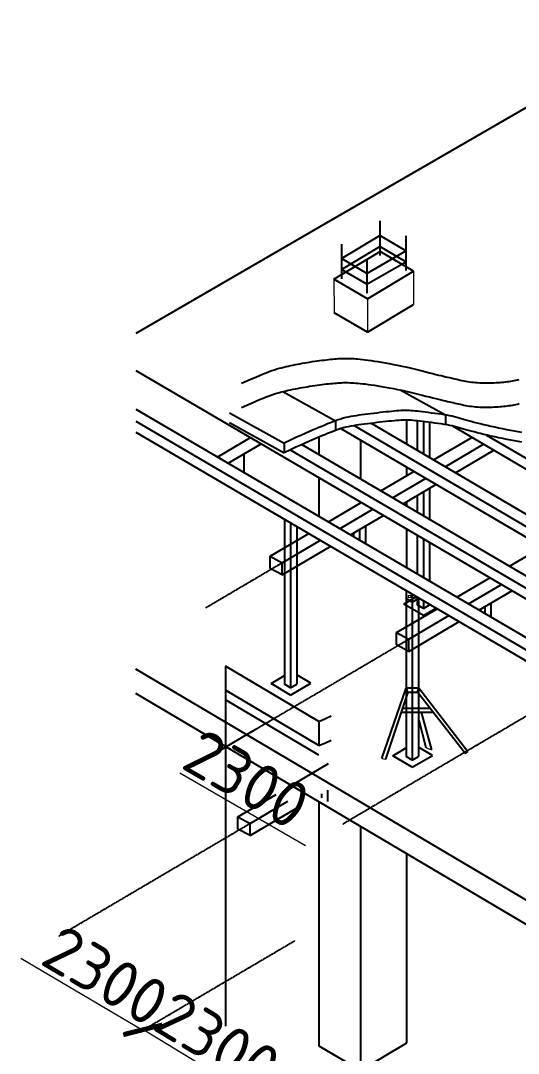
# Model space of a CAD drawing. Header units: millimetres. Extents: x 5763 to 12018931, y 39842 to 3600577.
# Drawn here: x 487662 to 495618, y 143728 to 160259 of the extents above; entities that cross this region are included whole.
import ezdxf

# ---------------------------------------------------------------- set-up
doc = ezdxf.new("R2010")
doc.units = ezdxf.units.MM
doc.linetypes.add('DASHED2', pattern=[9.525, 6.35, -3.175])
doc.layers.add('jiu', color=7, linetype='Continuous', lineweight=25)
doc.layers.add('тонкая', color=7, linetype='Continuous', lineweight=20)
doc.layers.add('LINES', color=7, linetype='Continuous')
doc.styles.add('ISOCPEUR', font='isocpeur.ttf')

# ---------------------------------------------------------------- blocks, each defined once
blk = doc.blocks.new('_ArchTick')
at = {"color": 0, "linetype": 'ByBlock', "const_width": 0.15}
blk.add_lwpolyline([(-0.5, -0.5), (0.5, 0.5)], dxfattribs=at)

msp = doc.modelspace()

# ---------------------------------------------------------------- linework, layer by layer
at = {"layer": 'jiu', "color": 7, "lineweight": 25}
for p, q in [((493436.75791, 148450.1344), (493826.77199, 149575.94823)), ((493500.35173, 148439.16734), (493854.94279, 149510.34616)), ((494025.50044, 149572.99205), (493826.77199, 149575.94823)), ((493854.94279, 149510.34616), (494006.62626, 149510.34616)), ((494772.2044, 148523.80805), (494006.62626, 149510.34616)), ((494813.23476, 148555.47161), (494025.72216, 149575.94823)), ((493748.50746, 149188.81726), (494256.1407, 149188.81726)), ((493770.22363, 149254.41932), (494205.23186, 149254.41932)), ((494062.54124, 149188.81726), (494232.78086, 148587.70961)), ((494025.72216, 149059.37315), (494141.38364, 148624.63059))]:
    msp.add_line(p, q, dxfattribs=at)
for centre, radius, start, end in [((493925.46485, 149574.94841), 95.63896, 179.40101034, 222.491467364), ((493867.94221, 149586.29558), 158.11888, 331.292971867, 356.24786649)]:
    msp.add_arc(centre, radius, start, end, dxfattribs=at)
at = {"layer": 'LINES'}
for p, q in [((502780.67853, 162947.33516), (492544.75653, 157015.29197)), ((493402.63114, 157055.43958), (493402.63114, 156501.72211)), ((492544.75653, 157015.29197), (489504.02813, 155253.09291)), ((492789.59976, 156449.98255), (493402.63114, 156819.07428)), ((493821.34256, 156574.79613), (493402.63114, 156819.07428)), ((493821.34256, 156811.83543), (493821.34256, 156258.11796)), ((492670.79773, 156119.25233), (493407.27284, 156562.66661)), ((492789.59976, 156681.92682), (492789.59976, 156128.20935)), ((492789.59976, 156275.95911), (493402.63114, 156645.05084)), ((493197.1082, 156212.24027), (493821.34256, 156574.79613)), ((493821.34256, 156400.7727), (493402.63114, 156645.05084)), ((493943.30809, 156249.94121), (493407.27284, 156562.66661)), ((493197.1082, 156212.24027), (492789.59976, 156449.98255)), ((493197.1082, 156448.25719), (493197.1082, 155894.53972)), ((493197.1082, 156038.21684), (493821.34256, 156400.7727)), ((493197.1082, 156038.21684), (492789.59976, 156275.95911)), ((493206.83299, 155806.52692), (493943.30809, 156249.94121)), ((493206.83299, 155806.52692), (492670.79773, 156119.25233)), ((493206.83299, 155270.80443), (492672.35868, 155582.61917)), ((493208.38856, 155271.741), (492673.91425, 155583.55574)), ((493206.83299, 155270.80443), (493943.30809, 155714.21871)), ((493206.83299, 155270.80443), (493943.30809, 155714.21871)), ((493208.38856, 155271.741), (493944.86366, 155715.15528)), ((491940.53305, 154729.55735), (491976.58186, 154737.59691)), ((491976.58186, 154737.59691), (492013.02999, 154745.40631)), ((492013.02999, 154745.40631), (492049.91674, 154752.99114)), ((492049.91674, 154752.99114), (492087.28139, 154760.35699)), ((492087.28139, 154760.35699), (492125.16326, 154767.50948)), ((492125.16326, 154767.50948), (492163.60163, 154774.45419)), ((492163.60163, 154774.45419), (492202.63581, 154781.19673)), ((492202.63581, 154781.19673), (492242.25491, 154787.73837)), ((492242.25491, 154787.73837), (492282.2474, 154794.06316)), ((492282.2474, 154794.06316), (492322.35157, 154800.1508)), ((492322.35157, 154800.1508), (492362.30569, 154805.981)), ((492362.30569, 154805.981), (492401.84805, 154811.53347)), ((492401.84805, 154811.53347), (492440.71694, 154816.78794)), ((492440.71694, 154816.78794), (492478.65065, 154821.7241)), ((492478.65065, 154821.7241), (492515.38746, 154826.32168)), ((492515.38746, 154826.32168), (492550.72497, 154830.56347)), ((492550.72497, 154830.56347), (492584.69799, 154834.44459)), ((492584.69799, 154834.44459), (492617.40065, 154837.96324)), ((492617.40065, 154837.96324), (492648.92707, 154841.11763)), ((492648.92707, 154841.11763), (492679.37139, 154843.90595)), ((492679.37139, 154843.90595), (492708.82772, 154846.32641)), ((492708.82772, 154846.32641), (492737.3902, 154848.37721)), ((492737.3902, 154848.37721), (492765.15295, 154850.05656)), ((492765.15295, 154850.05656), (492792.24501, 154851.36023)), ((492792.24501, 154851.36023), (492818.93509, 154852.27438)), ((492818.93509, 154852.27438), (492845.52681, 154852.7827)), ((492845.52681, 154852.7827), (492872.32379, 154852.86893)), ((492872.32379, 154852.86893), (492899.62966, 154852.51677)), ((492899.62966, 154852.51677), (492927.74803, 154851.70996)), ((492927.74803, 154851.70996), (492956.98254, 154850.43221)), ((492956.98254, 154850.43221), (492987.6368, 154848.66723)), ((492987.6368, 154848.66723), (493020.00713, 154846.38985)), ((493020.00713, 154846.38985), (493054.36064, 154843.53927)), ((493054.36064, 154843.53927), (493090.95713, 154840.04581)), ((493090.95713, 154840.04581), (493130.05641, 154835.83977)), ((493130.05641, 154835.83977), (493171.91829, 154830.85146)), ((493171.91829, 154830.85146), (493216.80256, 154825.01119)), ((493216.80256, 154825.01119), (493264.96903, 154818.24926)), ((493264.96903, 154818.24926), (493316.6775, 154810.49599)), ((493316.6775, 154810.49599), (493372.05567, 154801.70229)), ((493372.05567, 154801.70229), (493430.70275, 154791.9015)), ((493430.70275, 154791.9015), (493492.08585, 154781.14756)), ((493492.08585, 154781.14756), (493555.67208, 154769.49442)), ((493555.67208, 154769.49442), (493620.92854, 154756.99603)), ((493620.92854, 154756.99603), (493687.32234, 154743.70632)), ((493687.32234, 154743.70632), (493754.32059, 154729.67925)), ((489504.02813, 154660.38768), (498545.74119, 149356.12576)), ((491420.50491, 154554.18278), (491481.65306, 154580.18574)), ((491481.65306, 154580.18574), (491537.24517, 154603.13491)), ((491537.24517, 154603.13491), (491588.21734, 154623.35645)), ((491588.21734, 154623.35645), (491635.43311, 154641.16717)), ((491635.43311, 154641.16717), (491679.46562, 154656.84642)), ((491679.46562, 154656.84642), (491720.81546, 154670.66423)), ((491720.81546, 154670.66423), (491759.98318, 154682.8906)), ((491759.98318, 154682.8906), (491797.46935, 154693.79555)), ((491797.46935, 154693.79555), (491833.77454, 154703.64909)), ((491833.77454, 154703.64909), (491869.39932, 154712.72124)), ((491869.39932, 154712.72124), (491904.84427, 154721.28201)), ((491904.84427, 154721.28201), (491940.53305, 154729.55735)), ((493754.32059, 154729.67925), (493821.39039, 154714.96875)), ((493821.39039, 154714.96875), (493888.00224, 154699.66344)), ((493888.00224, 154699.66344), (493953.64027, 154683.99056)), ((493953.64027, 154683.99056), (494017.792, 154668.21204)), ((494017.792, 154668.21204), (494079.94495, 154652.58979)), ((494079.94495, 154652.58979), (494139.58664, 154637.38572)), ((494139.58664, 154637.38572), (494196.2046, 154622.86175)), ((494196.2046, 154622.86175), (494249.28633, 154609.2798)), ((494249.28633, 154609.2798), (494298.31937, 154596.90179)), ((494298.31937, 154596.90179), (494342.96934, 154585.91174)), ((494342.96934, 154585.91174), (494383.61431, 154576.18222)), ((494383.61431, 154576.18222), (494420.81045, 154567.5079)), ((491194.36308, 154454.58963), (491277.79603, 154491.71088)), ((491277.79603, 154491.71088), (491352.8646, 154524.79988)), ((491352.8646, 154524.79988), (491420.50491, 154554.18278)), ((492242.25491, 154399.73661), (492282.2474, 154406.0614)), ((492282.2474, 154406.0614), (492322.35157, 154412.14904)), ((492322.35157, 154412.14904), (492362.30569, 154417.97924)), ((492362.30569, 154417.97924), (492401.84805, 154423.53171)), ((492401.84805, 154423.53171), (492440.71694, 154428.78618)), ((492440.71694, 154428.78618), (492478.65065, 154433.72234)), ((492478.65065, 154433.72234), (492515.38746, 154438.31992)), ((492515.38746, 154438.31992), (492550.72497, 154442.56171)), ((492550.72497, 154442.56171), (492584.69799, 154446.44283)), ((492584.69799, 154446.44283), (492617.40065, 154449.96148)), ((492617.40065, 154449.96148), (492648.92707, 154453.11587)), ((492648.92707, 154453.11587), (492679.37139, 154455.90419)), ((492679.37139, 154455.90419), (492708.82772, 154458.32465)), ((492708.82772, 154458.32465), (492737.3902, 154460.37545)), ((492737.3902, 154460.37545), (492765.15295, 154462.0548)), ((492765.15295, 154462.0548), (492792.24501, 154463.35847)), ((492792.24501, 154463.35847), (492818.93509, 154464.27262)), ((492818.93509, 154464.27262), (492845.52681, 154464.78094)), ((492845.52681, 154464.78094), (492872.32379, 154464.86717)), ((492872.32379, 154464.86717), (492899.62966, 154464.51501)), ((492899.62966, 154464.51501), (492927.74803, 154463.7082)), ((492927.74803, 154463.7082), (492956.98254, 154462.43045)), ((492956.98254, 154462.43045), (492987.6368, 154460.66547)), ((492987.6368, 154460.66547), (493020.00713, 154458.38809)), ((493020.00713, 154458.38809), (493054.36064, 154455.53751)), ((493054.36064, 154455.53751), (493090.95713, 154452.04405)), ((493090.95713, 154452.04405), (493130.05641, 154447.83801)), ((493130.05641, 154447.83801), (493171.91829, 154442.8497)), ((493171.91829, 154442.8497), (493216.80256, 154437.00943)), ((493216.80256, 154437.00943), (493264.96903, 154430.2475)), ((493264.96903, 154430.2475), (493316.6775, 154422.49423)), ((493316.6775, 154422.49423), (493372.05567, 154413.70053)), ((493372.05567, 154413.70053), (493430.70275, 154403.89974)), ((493430.70275, 154403.89974), (493492.08585, 154393.1458)), ((494420.81045, 154567.5079), (494455.11393, 154559.68344)), ((494455.11393, 154559.68344), (494487.08094, 154552.50353)), ((494487.08094, 154552.50353), (494517.26763, 154545.76283)), ((494517.26763, 154545.76283), (494546.2302, 154539.25602)), ((494546.2302, 154539.25602), (494574.5248, 154532.77778)), ((494574.5248, 154532.77778), (494602.63366, 154526.17207)), ((494602.63366, 154526.17207), (494630.74316, 154519.48004)), ((494630.74316, 154519.48004), (494658.96575, 154512.79213)), ((494658.96575, 154512.79213), (494687.41386, 154506.19879)), ((494687.41386, 154506.19879), (494716.19992, 154499.79047)), ((494716.19992, 154499.79047), (494745.43637, 154493.65759)), ((494745.43637, 154493.65759), (494775.23564, 154487.89061)), ((494775.23564, 154487.89061), (494805.71017, 154482.57998)), ((494805.71017, 154482.57998), (494836.93405, 154477.80139)), ((494836.93405, 154477.80139), (494868.82795, 154473.57158)), ((494868.82795, 154473.57158), (494901.27422, 154469.89257)), ((494901.27422, 154469.89257), (494934.1552, 154466.76634)), ((494934.1552, 154466.76634), (494967.35321, 154464.19491)), ((494967.35321, 154464.19491), (495000.75061, 154462.18028)), ((495000.75061, 154462.18028), (495034.22972, 154460.72444)), ((495034.22972, 154460.72444), (495067.67289, 154459.82941)), ((495067.67289, 154459.82941), (495100.97459, 154459.48939)), ((495100.97459, 154459.48939), (495134.07787, 154459.6674)), ((495134.07787, 154459.6674), (495166.93794, 154460.31869)), ((495166.93794, 154460.31869), (495199.50998, 154461.39847)), ((495199.50998, 154461.39847), (495231.7492, 154462.86198)), ((495231.7492, 154462.86198), (495263.61078, 154464.66445)), ((495263.61078, 154464.66445), (495295.04993, 154466.76112)), ((495295.04993, 154466.76112), (495326.02183, 154469.10721)), ((495326.02183, 154469.10721), (495356.48703, 154471.67182)), ((495356.48703, 154471.67182), (495386.42737, 154474.47946)), ((495386.42737, 154474.47946), (495415.83006, 154477.5685)), ((495415.83006, 154477.5685), (495444.6823, 154480.97732)), ((495444.6823, 154480.97732), (495472.97127, 154484.74429)), ((495472.97127, 154484.74429), (495500.68418, 154488.90778)), ((495500.68418, 154488.90778), (495527.80821, 154493.50618)), ((495527.80821, 154493.50618), (495554.33058, 154498.57785)), ((495554.33058, 154498.57785), (495580.26513, 154504.16116)), ((495580.26513, 154504.16116), (495605.73243, 154510.29449)), ((495605.73243, 154510.29449), (495630.87968, 154517.01621)), ((491588.21734, 154235.3547), (491635.43311, 154253.16541)), ((491635.43311, 154253.16541), (491679.46562, 154268.84466)), ((491679.46562, 154268.84466), (491720.81546, 154282.66247)), ((491720.81546, 154282.66247), (491759.98318, 154294.88884)), ((491759.98318, 154294.88884), (491797.46935, 154305.79379)), ((491797.46935, 154305.79379), (491833.77454, 154315.64733)), ((491833.77454, 154315.64733), (491869.39932, 154324.71948)), ((491850.79865, 154319.98267), (492697.84866, 153854.14023)), ((491869.39932, 154324.71948), (491904.84427, 154333.28025)), ((491904.84427, 154333.28025), (491940.53305, 154341.55559)), ((491940.53305, 154341.55559), (491976.58186, 154349.59515)), ((491976.58186, 154349.59515), (492013.02999, 154357.40455)), ((492013.02999, 154357.40455), (492049.91674, 154364.98938)), ((492049.91674, 154364.98938), (492087.28139, 154372.35523)), ((492087.28139, 154372.35523), (492125.16326, 154379.50772)), ((492125.16326, 154379.50772), (492163.60163, 154386.45243)), ((492163.60163, 154386.45243), (492202.63581, 154393.19497)), ((492202.63581, 154393.19497), (492242.25491, 154399.73661)), ((493492.08585, 154393.1458), (493555.67208, 154381.49266)), ((493555.67208, 154381.49266), (493620.92854, 154368.99427)), ((493620.92854, 154368.99427), (493687.32234, 154355.70456)), ((493687.32234, 154355.70456), (493754.32059, 154341.67749)), ((493728.3054, 154347.12415), (494456.64592, 153946.56702)), ((493754.32059, 154341.67749), (493821.39039, 154326.96699)), ((493821.39039, 154326.96699), (493888.00224, 154311.66168)), ((493888.00224, 154311.66168), (493953.64027, 154295.9888)), ((493953.64027, 154295.9888), (494017.792, 154280.21028)), ((494017.792, 154280.21028), (494079.94495, 154264.58803)), ((494079.94495, 154264.58803), (494139.58664, 154249.38396)), ((494139.58664, 154249.38396), (494196.2046, 154234.85999)), ((491194.36308, 154066.58787), (491277.79603, 154103.70912)), ((491277.79603, 154103.70912), (491352.8646, 154136.79812)), ((491352.8646, 154136.79812), (491420.50491, 154166.18102)), ((491420.50491, 154166.18102), (491481.65306, 154192.18398)), ((491481.65306, 154192.18398), (491537.24517, 154215.13315)), ((491537.24517, 154215.13315), (491588.21734, 154235.3547)), ((494196.2046, 154234.85999), (494249.28633, 154221.27804)), ((494249.28633, 154221.27804), (494298.31937, 154208.90003)), ((494298.31937, 154208.90003), (494342.96934, 154197.90999)), ((494342.96934, 154197.90999), (494383.61431, 154188.18046)), ((494383.61431, 154188.18046), (494420.81045, 154179.50614)), ((494420.81045, 154179.50614), (494455.11393, 154171.68168)), ((494455.11393, 154171.68168), (494487.08094, 154164.50177)), ((494487.08094, 154164.50177), (494517.26763, 154157.76107)), ((494517.26763, 154157.76107), (494546.2302, 154151.25426)), ((494546.2302, 154151.25426), (494574.5248, 154144.77602)), ((494574.5248, 154144.77602), (494602.63366, 154138.17031)), ((494602.63366, 154138.17031), (494630.74316, 154131.47828)), ((494630.74316, 154131.47828), (494658.96575, 154124.79037)), ((494658.96575, 154124.79037), (494687.41386, 154118.19703)), ((494687.41386, 154118.19703), (494716.19992, 154111.78871)), ((494716.19992, 154111.78871), (494745.43637, 154105.65583)), ((494745.43637, 154105.65583), (494775.23564, 154099.88885)), ((494775.23564, 154099.88885), (494805.71017, 154094.57822)), ((494805.71017, 154094.57822), (494836.93405, 154089.79963)), ((494836.93405, 154089.79963), (494868.82795, 154085.56982)), ((494868.82795, 154085.56982), (494901.27422, 154081.89081)), ((494901.27422, 154081.89081), (494934.1552, 154078.76458)), ((494934.1552, 154078.76458), (494967.35321, 154076.19315)), ((494967.35321, 154076.19315), (495000.75061, 154074.17852)), ((495000.75061, 154074.17852), (495034.22972, 154072.72268)), ((495166.93794, 154072.31693), (495199.50998, 154073.39671)), ((495199.50998, 154073.39671), (495231.7492, 154074.86022)), ((495231.7492, 154074.86022), (495263.61078, 154076.66269)), ((495263.61078, 154076.66269), (495295.04993, 154078.75936)), ((495295.04993, 154078.75936), (495326.02183, 154081.10545)), ((495326.02183, 154081.10545), (495356.48703, 154083.67006)), ((495356.48703, 154083.67006), (495386.42737, 154086.4777)), ((495386.42737, 154086.4777), (495415.83006, 154089.56674)), ((495415.83006, 154089.56674), (495444.6823, 154092.97556)), ((495444.6823, 154092.97556), (495472.97127, 154096.74253)), ((495472.97127, 154096.74253), (495500.68418, 154100.90602)), ((495500.68418, 154100.90602), (495527.80821, 154105.50442)), ((495527.80821, 154105.50442), (495554.33058, 154110.57609)), ((495554.33058, 154110.57609), (495580.26513, 154116.1594)), ((495580.26513, 154116.1594), (495605.73243, 154122.29273)), ((495605.73243, 154122.29273), (495630.87968, 154129.01445)), ((489504.02813, 154041.98592), (497809.62848, 149169.55972)), ((490998.65957, 153978.94398), (491874.97579, 153497.00634)), ((492899.8878, 153913.00429), (492859.88469, 153903.86152)), ((492940.28295, 153921.17446), (492899.8878, 153913.00429)), ((492981.37995, 153928.56491), (492940.28295, 153921.17446)), ((493023.48862, 153935.36853), (492981.37995, 153928.56491)), ((493066.91876, 153941.7782), (493023.48862, 153935.36853)), ((493111.9802, 153947.98682), (493066.91876, 153941.7782)), ((493158.85138, 153954.14991), (493111.9802, 153947.98682)), ((493207.18533, 153960.27362), (493158.85138, 153954.14991)), ((493256.50372, 153966.32671), (493207.18533, 153960.27362)), ((493306.32822, 153972.27798), (493256.50372, 153966.32671)), ((493356.18049, 153978.09621), (493306.32822, 153972.27798)), ((493405.58219, 153983.75017), (493356.18049, 153978.09621)), ((493454.055, 153989.20865), (493405.58219, 153983.75017)), ((493501.12059, 153994.44044), (493454.055, 153989.20865)), ((493546.38742, 153999.40424), (493501.12059, 153994.44044)), ((493589.81117, 154004.01852), (493546.38742, 153999.40424)), ((493631.43433, 154008.19166), (493589.81117, 154004.01852)), ((493671.29939, 154011.83205), (493631.43433, 154008.19166)), ((493709.44883, 154014.84808), (493671.29939, 154011.83205)), ((493745.92514, 154017.14814), (493709.44883, 154014.84808)), ((493780.77081, 154018.64062), (493745.92514, 154017.14814)), ((493814.02831, 154019.2339), (493780.77081, 154018.64062)), ((493845.85307, 154018.8653), (493814.02831, 154019.2339)), ((493876.85224, 154017.58782), (493845.85307, 154018.8653)), ((493907.74588, 154015.48336), (493876.85224, 154017.58782)), ((493939.25408, 154012.63387), (493907.74588, 154015.48336)), ((493972.09692, 154009.12125), (493939.25408, 154012.63387)), ((494006.99446, 154005.02743), (493972.09692, 154009.12125)), ((494044.6668, 154000.43433), (494006.99446, 154005.02743)), ((494085.834, 153995.42386), (494044.6668, 154000.43433)), ((494130.9279, 153990.06326), (494085.834, 153995.42386)), ((494179.22734, 153984.36102), (494130.9279, 153990.06326)), ((494229.72291, 153978.31094), (494179.22734, 153984.36102)), ((494281.4052, 153971.90681), (494229.72291, 153978.31094)), ((494333.26481, 153965.14244), (494281.4052, 153971.90681)), ((494384.29233, 153958.01163), (494333.26481, 153965.14244)), ((494433.47836, 153950.50817), (494384.29233, 153958.01163)), ((494479.81349, 153942.62586), (494433.47836, 153950.50817)), ((494456.64592, 153946.56702), (494456.64592, 153792.44229)), ((494522.59053, 153934.35798), (494479.81349, 153942.62586)), ((494562.3112, 153925.69564), (494522.59053, 153934.35798)), ((494599.77943, 153916.62941), (494562.3112, 153925.69564)), ((494635.79916, 153907.1499), (494599.77943, 153916.62941)), ((495034.22972, 154072.72268), (495067.67289, 154071.82765)), ((495067.67289, 154071.82765), (495100.97459, 154071.48763)), ((495100.97459, 154071.48763), (495134.07787, 154071.66564)), ((495134.07787, 154071.66564), (495166.93794, 154072.31693)), ((489504.02813, 153845.41866), (497626.90735, 149080.18462)), ((490998.65957, 153824.81925), (491874.97579, 153342.88161)), ((492429.40526, 153744.2524), (492379.90038, 153723.2879)), ((492477.19744, 153764.57137), (492429.40526, 153744.2524)), ((492523.60821, 153784.26496), (492477.19744, 153764.57137)), ((492568.75814, 153803.20091), (492523.60821, 153784.26496)), ((492612.76782, 153821.24695), (492568.75814, 153803.20091)), ((492655.7578, 153838.27082), (492612.76782, 153821.24695)), ((492697.84866, 153854.14023), (492655.7578, 153838.27082)), ((492739.16098, 153868.72292), (492697.84866, 153854.14023)), ((492697.84866, 153854.14023), (492697.84866, 153700.0155)), ((492779.81532, 153881.88663), (492739.16098, 153868.72292)), ((492819.9638, 153893.55326), (492779.81532, 153881.88663)), ((492859.88469, 153903.86152), (492819.9638, 153893.55326)), ((492859.88469, 153749.73679), (492819.9638, 153739.42853)), ((492899.8878, 153758.87956), (492859.88469, 153749.73679)), ((492940.28295, 153767.04973), (492899.8878, 153758.87956)), ((492981.37995, 153774.44018), (492940.28295, 153767.04973)), ((493023.48862, 153781.2438), (492981.37995, 153774.44018)), ((492991.98395, 153776.1535), (499341.26313, 150051.39034)), ((493066.91876, 153787.65348), (493023.48862, 153781.2438)), ((493111.9802, 153793.8621), (493066.91876, 153787.65348)), ((493158.85138, 153800.02519), (493111.9802, 153793.8621)), ((493207.18533, 153806.14889), (493158.85138, 153800.02519)), ((493256.50372, 153812.20199), (493207.18533, 153806.14889)), ((493306.32822, 153818.15325), (493256.50372, 153812.20199)), ((493264.06649, 153813.10532), (499523.98426, 150140.76544)), ((493356.18049, 153823.97148), (493306.32822, 153818.15325)), ((493405.58219, 153829.62544), (493356.18049, 153823.97148)), ((493454.055, 153835.08393), (493405.58219, 153829.62544)), ((493501.12059, 153840.31571), (493454.055, 153835.08393)), ((493546.38742, 153845.27952), (493501.12059, 153840.31571)), ((493589.81117, 153849.89379), (493546.38742, 153845.27952)), ((493631.43433, 153854.06693), (493589.81117, 153849.89379)), ((493671.29939, 153857.70733), (493631.43433, 153854.06693)), ((493709.44883, 153860.72336), (493671.29939, 153857.70733)), ((493745.92514, 153863.02342), (493709.44883, 153860.72336)), ((493780.77081, 153864.51589), (493745.92514, 153863.02342)), ((493814.02831, 153865.10918), (493780.77081, 153864.51589)), ((493845.85307, 153864.74057), (493814.02831, 153865.10918)), ((493834.18768, 153478.64745), (493834.18768, 153864.87569)), ((493876.85224, 153863.46309), (493845.85307, 153864.74057)), ((493907.74588, 153861.35864), (493876.85224, 153863.46309)), ((493939.25408, 153858.50914), (493907.74588, 153861.35864)), ((493972.09692, 153854.99653), (493939.25408, 153858.50914)), ((494006.99446, 153850.9027), (493972.09692, 153854.99653)), ((494003.35353, 153851.32982), (494003.35353, 153379.4074)), ((494044.6668, 153846.3096), (494006.99446, 153850.9027)), ((494085.834, 153841.29913), (494044.6668, 153846.3096)), ((494130.9279, 153835.93853), (494085.834, 153841.29913)), ((494099.85989, 153839.63179), (494099.85989, 153322.79258)), ((494179.22734, 153830.23629), (494130.9279, 153835.93853)), ((494229.72291, 153824.18621), (494179.22734, 153830.23629)), ((494196.36626, 153828.18281), (494196.36626, 153266.17775)), ((494281.4052, 153817.78209), (494229.72291, 153824.18621)), ((494333.26481, 153811.01772), (494281.4052, 153817.78209)), ((494384.29233, 153803.8869), (494333.26481, 153811.01772)), ((494433.47836, 153796.38344), (494384.29233, 153803.8869)), ((494479.81349, 153788.50114), (494433.47836, 153796.38344)), ((494522.59053, 153780.23325), (494479.81349, 153788.50114)), ((494562.3112, 153771.57091), (494522.59053, 153780.23325)), ((494599.77943, 153762.50469), (494562.3112, 153771.57091)), ((494564.94175, 153770.93439), (500245.87307, 150438.25314)), ((494635.79916, 153753.02517), (494599.77943, 153762.50469)), ((494671.17433, 153897.24767), (494635.79916, 153907.1499)), ((494671.17433, 153743.12294), (494635.79916, 153753.02517)), ((494706.70886, 153886.91332), (494671.17433, 153897.24767)), ((494706.70886, 153732.78859), (494671.17433, 153743.12294)), ((494743.2067, 153876.13743), (494706.70886, 153886.91332)), ((494781.47179, 153864.91057), (494743.2067, 153876.13743)), ((494822.17504, 153853.23332), (494781.47179, 153864.91057)), ((494865.45531, 153841.14613), (494822.17504, 153853.23332)), ((494911.31848, 153828.69942), (494865.45531, 153841.14613)), ((494959.77038, 153815.94363), (494911.31848, 153828.69942)), ((495010.81688, 153802.92919), (494959.77038, 153815.94363)), ((495064.46383, 153789.70653), (495010.81688, 153802.92919)), ((495120.71709, 153776.32607), (495064.46383, 153789.70653)), ((495179.5825, 153762.83826), (495120.71709, 153776.32607)), ((495240.92809, 153749.31485), (495179.5825, 153762.83826)), ((495304.07052, 153735.91299), (495240.92809, 153749.31485)), ((489504.02813, 153671.92701), (497626.90735, 148906.69297)), ((490812.95666, 153274.11155), (491338.82579, 153584.01562)), ((492061.37337, 153583.68419), (491973.77286, 153543.33028)), ((492139.16225, 153618.85049), (492061.37337, 153583.68419)), ((492208.52445, 153649.61158), (492139.16225, 153618.85049)), ((492270.84492, 153676.74991), (492208.52445, 153649.61158)), ((492327.50858, 153701.04787), (492270.84492, 153676.74991)), ((492379.90038, 153723.2879), (492327.50858, 153701.04787)), ((492429.40526, 153590.12768), (492379.90038, 153569.16317)), ((492477.19744, 153610.44664), (492429.40526, 153590.12768)), ((492434.08055, 153311.55048), (492434.08055, 153592.11539)), ((492523.60821, 153630.14023), (492477.19744, 153610.44664)), ((492568.75814, 153649.07619), (492523.60821, 153630.14023)), ((492612.76782, 153667.12223), (492568.75814, 153649.07619)), ((492655.7578, 153684.14609), (492612.76782, 153667.12223)), ((492697.84866, 153700.0155), (492655.7578, 153684.14609)), ((492739.16098, 153714.5982), (492697.84866, 153700.0155)), ((492779.81532, 153727.7619), (492739.16098, 153714.5982)), ((492779.12037, 153727.53688), (499341.26313, 149877.89868)), ((492819.9638, 153739.42853), (492779.81532, 153727.7619)), ((494262.98146, 153227.09837), (494876.07904, 153588.40773)), ((494743.2067, 153722.0127), (494706.70886, 153732.78859)), ((494781.47179, 153710.78585), (494743.2067, 153722.0127)), ((494822.17504, 153699.1086), (494781.47179, 153710.78585)), ((494865.45531, 153687.0214), (494822.17504, 153699.1086)), ((494911.31848, 153674.57469), (494865.45531, 153687.0214)), ((494959.77038, 153661.8189), (494911.31848, 153674.57469)), ((495010.81688, 153648.80446), (494959.77038, 153661.8189)), ((495064.46383, 153635.5818), (495010.81688, 153648.80446)), ((495120.71709, 153622.20135), (495064.46383, 153635.5818)), ((495109.77252, 153624.80463), (500245.87307, 150611.74479)), ((495179.5825, 153608.71353), (495120.71709, 153622.20135)), ((495240.92809, 153595.19013), (495179.5825, 153608.71353)), ((495304.07052, 153581.78826), (495240.92809, 153595.19013)), ((495368.18862, 153722.81113), (495304.07052, 153735.91299)), ((495368.18862, 153568.6864), (495304.07052, 153581.78826)), ((495432.46122, 153710.18774), (495368.18862, 153722.81113)), ((495496.06715, 153698.22128), (495432.46122, 153710.18774)), ((495558.18524, 153687.09024), (495496.06715, 153698.22128)), ((495617.99431, 153676.97306), (495558.18524, 153687.09024)), ((495674.67321, 153668.04822), (495617.99431, 153676.97306)), ((490979.14972, 153176.61547), (491505.01885, 153486.51954)), ((491973.77286, 153543.33028), (491874.97579, 153497.00634)), ((491874.97579, 153497.00634), (491874.97579, 153342.88161)), ((492061.37337, 153429.55946), (491973.77286, 153389.20556)), ((492139.16225, 153464.72576), (492061.37337, 153429.55946)), ((492208.52445, 153495.48686), (492139.16225, 153464.72576)), ((492158.41869, 153473.2657), (498728.46232, 149618.99252)), ((492270.84492, 153522.62518), (492208.52445, 153495.48686)), ((492327.50858, 153546.92314), (492270.84492, 153522.62518)), ((492379.90038, 153569.16317), (492327.50858, 153546.92314)), ((493097.71257, 153540.63684), (493097.71257, 152922.23508)), ((494449.29917, 153117.79631), (495062.39675, 153479.10566)), ((495432.46122, 153556.06301), (495368.18862, 153568.6864)), ((495496.06715, 153544.09656), (495432.46122, 153556.06301)), ((495558.18524, 153532.96551), (495496.06715, 153544.09656)), ((495617.99431, 153522.84833), (495558.18524, 153532.96551)), ((495674.67321, 153513.92349), (495617.99431, 153522.84833)), ((491231.3953, 153321.69567), (491231.3953, 153028.63725)), ((491973.77286, 153389.20556), (491874.97579, 153342.88161)), ((491969.80721, 153387.34614), (498545.74119, 149529.61742)), ((494615.49223, 153020.30023), (495228.58981, 153381.60959)), ((493834.18768, 152974.40254), (493834.18768, 153108.58853)), ((492434.08055, 152323.08981), (492434.08055, 152941.49157)), ((493422.42603, 152731.74405), (493948.29516, 153041.64812)), ((493608.74374, 152622.44199), (494134.61287, 152932.34605)), ((493774.9368, 152524.94591), (494300.80593, 152834.84998)), ((494196.36626, 152773.30181), (494196.36626, 152277.71708)), ((494003.35353, 152659.55597), (494003.35353, 152390.94673)), ((494099.85989, 152716.42889), (494099.85989, 152334.3319)), ((492581.87061, 152236.38973), (493107.73974, 152546.2938)), ((492768.18832, 152127.08766), (493294.05745, 152436.99173)), ((493834.18768, 152490.18677), (493834.18768, 152559.86351)), ((491881.52083, 152277.18644), (491881.52083, 149635.33695)), ((492934.38138, 152029.59159), (493460.25051, 152339.49566)), ((491978.0272, 152220.57161), (491978.0272, 149578.49649)), ((492074.53356, 152163.95679), (492074.53356, 149635.33695)), ((493080.14009, 152107.91922), (493080.14009, 151944.0832)), ((493176.64645, 152164.79214), (493176.64645, 151887.46837)), ((493834.18768, 151501.7261), (493834.18768, 152120.12786)), ((491648.46387, 151686.31647), (492267.18432, 152050.93948)), ((491842.46074, 151581.53987), (492453.50202, 151941.63741)), ((492983.63373, 152051.04629), (492983.63373, 152000.69802)), ((494003.35353, 152020.88782), (494003.35353, 151402.48606)), ((494099.85989, 151964.27299), (494099.85989, 151345.87123)), ((491842.46074, 151386.10326), (492619.69508, 151844.14134)), ((494196.36626, 151907.65816), (494196.36626, 151289.2564)), ((495477.15447, 151526.35104), (496003.0236, 151836.2551)), ((491648.46387, 151490.87986), (491648.46387, 151686.31647)), ((491648.46387, 151686.31647), (491842.46074, 151581.53987)), ((491842.46074, 151386.10326), (491648.46387, 151490.87986)), ((491842.46074, 151386.10326), (491842.46074, 151581.53987)), ((494636.59904, 151030.99672), (495162.46817, 151340.90078)), ((493826.77199, 151136.01756), (493826.77199, 148478.43343)), ((494822.91675, 150921.69465), (495348.78588, 151231.59872)), ((494989.10981, 150824.19857), (495514.97894, 151134.10264)), ((493786.34825, 150920.31458), (493990.5142, 151039.95926)), ((493923.27835, 150951.32949), (493826.77199, 151008.16995)), ((493923.27835, 151079.40273), (493923.27835, 148421.59297)), ((493923.27835, 150951.32949), (494019.78471, 151007.99165)), ((494003.35353, 151032.42715), (494003.35353, 150907.90303)), ((494019.78471, 151022.7879), (494019.78471, 148478.43343)), ((494099.85989, 150975.81232), (494099.85989, 150851.06257)), ((495178.73339, 150935.94714), (495178.73339, 150712.95714)), ((493671.3059, 150462.13223), (494321.91275, 150845.54646)), ((494099.85989, 150735.66203), (493786.34825, 150920.31458)), ((494099.85989, 150851.06257), (494003.35353, 150907.90303)), ((494099.85989, 150851.06257), (494196.36626, 150907.90303)), ((494099.85989, 150735.66203), (494304.45601, 150855.78735)), ((494196.36626, 150919.19749), (494196.36626, 150907.90303)), ((495082.22703, 150879.07421), (495082.22703, 150769.57197)), ((493865.30277, 150357.35563), (494508.23046, 150736.2444)), ((493865.30277, 150161.91901), (494674.42352, 150638.74832)), ((493671.3059, 150462.13223), (493865.30277, 150357.35563)), ((493671.3059, 150266.69562), (493671.3059, 150462.13223)), ((493865.30277, 150161.91901), (493865.30277, 150357.35563)), ((493865.30277, 150161.91901), (493671.3059, 150266.69562)), ((499507.49221, 143947.31549), (489504.02813, 149878.23676)), ((490936.66348, 149927.80676), (490936.66348, 144164.94885)), ((492431.29492, 149041.65959), (490936.66348, 149927.80676)), ((490936.66348, 149927.80676), (490936.66348, 149539.805)), ((492301.94555, 149653.2794), (492074.53356, 149787.22085)), ((491664.70947, 149647.63428), (491881.52083, 149774.93158)), ((491978.0272, 149463.09595), (491664.70947, 149647.63428)), ((491978.0272, 149578.49649), (491881.52083, 149635.33695)), ((491978.0272, 149463.09595), (492301.94555, 149653.2794)), ((491978.0272, 149578.49649), (492074.53356, 149635.33695)), ((499507.49221, 143559.31373), (489504.02813, 149490.235)), ((492431.29492, 148653.65783), (490936.66348, 149539.805)), ((492431.29492, 148499.5331), (490936.66348, 149385.68027)), ((492534.26497, 149087.82382), (492626.99842, 149129.30348)), ((492431.29492, 149041.65959), (492534.26497, 149087.82382)), ((492431.29492, 149041.65959), (492431.29492, 148653.65783)), ((490810.09633, 148556.86792), (491421.13762, 148916.96546)), ((492431.29492, 148653.65783), (492534.26497, 148699.82206)), ((492534.26497, 148699.82206), (492626.99842, 148741.30172)), ((493609.96063, 148490.73076), (493826.77199, 148618.02806)), ((494247.1967, 148496.37588), (494019.78471, 148630.31732)), ((493923.27835, 148306.19242), (493609.96063, 148490.73076)), ((493923.27835, 148421.59297), (493826.77199, 148478.43343)), ((493923.27835, 148306.19242), (494247.1967, 148496.37588)), ((493923.27835, 148421.59297), (494019.78471, 148478.43343)), ((492059.2743, 148058.12747), (492585.14343, 148368.03153)), ((491134.55543, 147513.17413), (491744.588, 147872.67721)), ((492471.01792, 147882.66367), (492471.01792, 147816.58076)), ((492567.52428, 147939.53659), (492567.52428, 147759.96593)), ((491328.5523, 147408.39753), (491930.90571, 147763.37515)), ((491328.5523, 147212.96091), (492097.09877, 147665.87907)), ((492434.08055, 143840.58156), (492434.08055, 147753.04576)), ((491134.55543, 147513.17413), (491328.5523, 147408.39753)), ((491134.55543, 147317.73751), (491134.55543, 147513.17413)), ((491328.5523, 147212.96091), (491134.55543, 147317.73751)), ((491328.5523, 147212.96091), (491328.5523, 147408.39753)), ((493097.71257, 147359.58712), (493097.71257, 143453.41561)), ((493834.18768, 143896.8299), (493834.18768, 146922.9408)), ((490936.66348, 144552.95061), (490936.66348, 144164.94885)), ((493097.71257, 143453.41561), (492434.08055, 143840.58156)), ((493097.71257, 143453.41561), (493834.18768, 143896.8299))]:
    msp.add_line(p, q, dxfattribs=at)
at = {"layer": 'LINES', "linetype": 'DASHED2'}
for p, q in [((491231.41945, 151221.44233), (491842.46074, 151581.53987)), ((491231.41945, 151221.44233), (491842.46074, 151581.53987)), ((491231.41945, 151221.44233), (491842.46074, 151581.53987)), ((490620.37816, 150861.34479), (491231.41945, 151221.44233)), ((490620.37816, 150861.34479), (491231.41945, 151221.44233)), ((493254.26148, 149997.25808), (493865.30277, 150357.35563)), ((493254.26148, 149997.25808), (493865.30277, 150357.35563)), ((492643.22019, 149637.16054), (493254.26148, 149997.25808)), ((492032.1789, 149277.063), (492643.22019, 149637.16054)), ((491421.13762, 148916.96546), (492032.1789, 149277.063)), ((495257.33255, 148841.10776), (495868.37384, 149201.20531)), ((495257.33255, 148841.10776), (495868.37384, 149201.20531)), ((490810.09633, 148556.86792), (491421.13762, 148916.96546)), ((494646.29126, 148481.01022), (495257.33255, 148841.10776)), ((494035.24998, 148120.91268), (494646.29126, 148481.01022)), ((493424.20869, 147760.81514), (494035.24998, 148120.91268)), ((492813.1674, 147400.7176), (493424.20869, 147760.81514)), ((492813.1674, 147400.7176), (493424.20869, 147760.81514)), ((490717.51101, 147048.29998), (491328.5523, 147408.39753)), ((490717.51101, 147048.29998), (491328.5523, 147408.39753)), ((490106.46973, 146688.20244), (490717.51101, 147048.29998)), ((490106.46973, 146688.20244), (490717.51101, 147048.29998)), ((489495.42844, 146328.1049), (490106.46973, 146688.20244)), ((488884.38715, 145968.00736), (489495.42844, 146328.1049)), ((488273.34586, 145607.90982), (488884.38715, 145968.00736)), ((488273.34586, 145607.90982), (488884.38715, 145968.00736)), ((491441.97222, 145175.9611), (492053.01351, 145536.05864)), ((490830.93093, 144815.86355), (491441.97222, 145175.9611)), ((490219.88965, 144455.76601), (490830.93093, 144815.86355)), ((490219.88965, 144455.76601), (490830.93093, 144815.86355)), ((489608.84836, 144095.66847), (490219.88965, 144455.76601))]:
    msp.add_line(p, q, dxfattribs=at)
at = {"layer": 'тонкая', "ltscale": 10}
for p, q in [((493943.30809, 156249.94121), (493943.30809, 155714.21871)), ((492670.79773, 156119.25233), (492672.35868, 155582.61917)), ((493206.83299, 155806.52692), (493208.39393, 155269.89377)), ((494141.38364, 148624.63059), (494232.78086, 148587.70961)), ((494813.23476, 148555.47161), (494772.2044, 148523.80805)), ((493436.75791, 148450.1344), (493500.35173, 148439.16734)), ((490206.75285, 148216.10836), (492215.02044, 147056.95867)), ((487661.78478, 145252.82387), (489613.4919, 144097.62393)), ((489609.99441, 144097.60472), (489611.82707, 144100.701)), ((489610.0133, 144097.59342), (489619.04032, 144112.50966)), ((489615.54177, 144112.52296), (491643.51699, 142885.23221))]:
    msp.add_line(p, q, dxfattribs=at)
msp.add_circle((493881.26383, 151040.27908), 22.12722, dxfattribs=at)
msp.add_arc((493980.17261, 151040.27908), 22.12722, 136.656891168, 342.547631047, dxfattribs=at)

# ---------------------------------------------------------------- block references
for p, xscale, yscale, zscale, rotation in [((489610.91023, 144099.152), 450.0000000000001, 450.0000000000001, 450.0000000000001, 329.3790471624191), ((489618.10837, 144110.9697), 449.9999999999998, 449.9999999999998, 449.9999999999998, 148.8184979725407)]:
    msp.add_blockref('_ArchTick', p, dxfattribs=dict(at, xscale=xscale, yscale=yscale, zscale=zscale, rotation=rotation))

# ---------------------------------------------------------------- texts
at = {"layer": 'тонкая', "ltscale": 10, "char_height": 750, "attachment_point": 5, "style": 'ISOCPEUR'}
for insert, rotation in [((491278.69575, 148116.97379), 330.00693627), ((489024.07329, 144969.41397), 329.379047162), ((490813.5341, 143913.51038), 328.818497973)]:
    msp.add_mtext('\\A1;2300', dxfattribs=dict(at, insert=insert, rotation=rotation))

doc.saveas('drawing.dxf')
